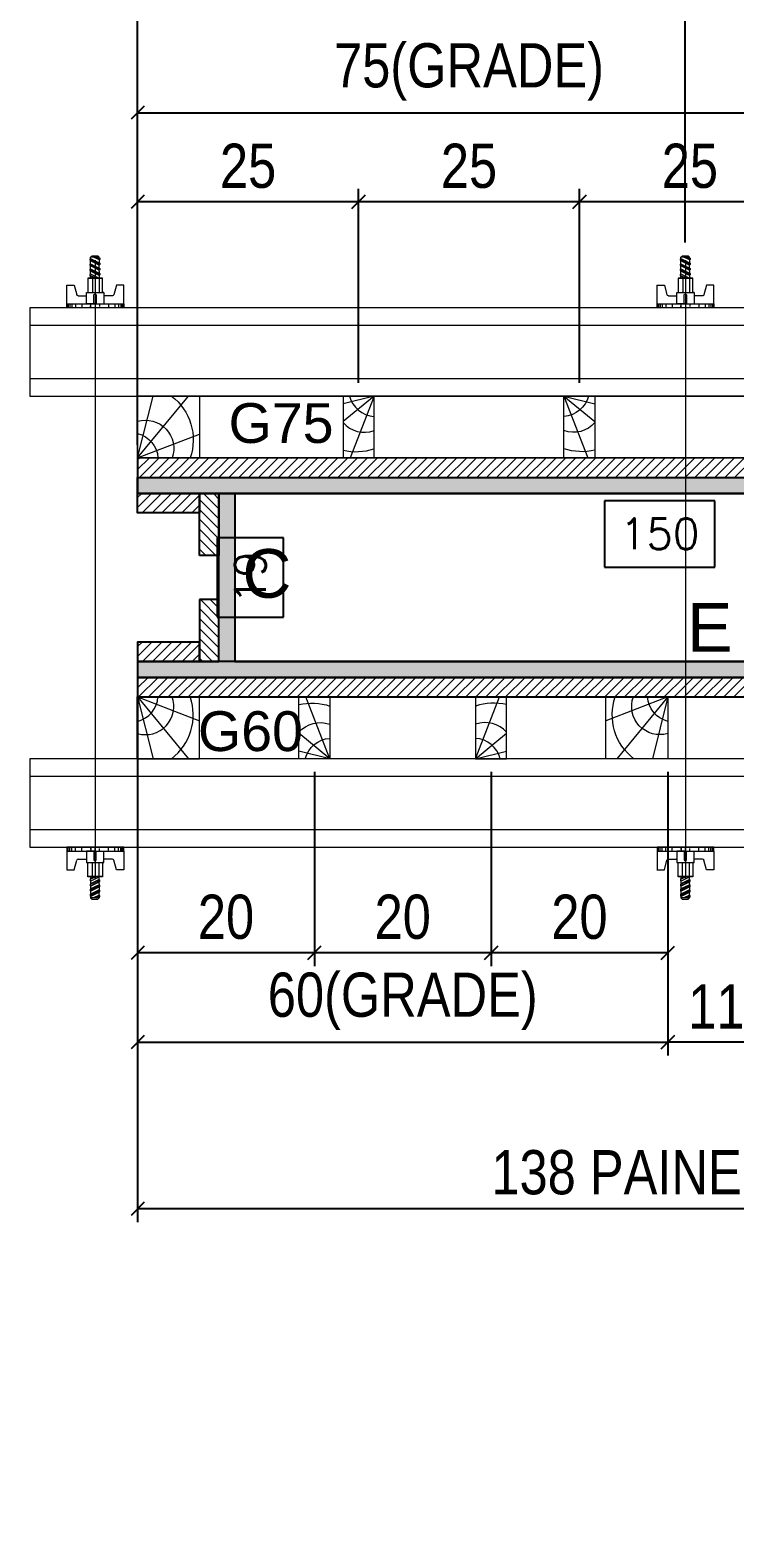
# Model space of a CAD drawing. Header units: millimetres. Extents: x 1945 to 8225, y 304 to 15137.
# Drawn here: x 3898.7 to 4058, y 8881.5 to 9220.9 of the extents above; entities that cross this region are included whole.
import ezdxf
from ezdxf.enums import TextEntityAlignment as Align

# ---------------------------------------------------------------- set-up
doc = ezdxf.new("R2010")
doc.units = ezdxf.units.MM
for name, color, linetype, lineweight in [('CONCRETO', 251, 'Continuous', 25), ('Hachura', 251, 'Continuous', 9), ('Madeira', 126, 'Continuous', 18), ('Perfil Metálico', 224, 'Continuous', 18)]:
    doc.layers.add(name, color=color, linetype=linetype, lineweight=lineweight)
for name, color, linetype in [('COTA', 241, 'Continuous'), ('MEIO_PONT', 93, 'Continuous'), ('Painéis', 200, 'Continuous'), ('SARRAFO', 251, 'Continuous'), ('TEXTO_GERAL', 7, 'Continuous')]:
    doc.layers.add(name, color=color, linetype=linetype)
doc.styles.add('ARIAL', font='arial.ttf')
doc.styles.add('COTA TECNICA 2X', font='techl___.ttf', dxfattribs={"height": 10})
doc.styles.add('ROMANS', font='romans.shx')
doc.styles.add('SANSSERIF', font='sas_____.pfb')
doc.dimstyles.new('Cota Seção interna', dxfattribs={"dimtxt": 7, "dimasz": 6, "dimexe": 0.18, "dimexo": 2, "dimgap": -4, "dimtad": 3, "dimdec": 1, "dimlfac": 0.5, "dimzin": 12, "dimdsep": 46, "dimtxsty": 'ROMANS', "dimblk": 'ARCHTICK', "dimcen": 0.09, "dimse1": 1, "dimse2": 1, "dimsd1": 1, "dimsd2": 1, "dimclrd": 180, "dimclre": 5, "dimclrt": 1, "dimadec": 0, "dimazin": 3, "dimtfac": 1, "dimtdec": 1, "dimtofl": 0, "dimtmove": 0, "dimatfit": 3, "dimldrblk": 'ARCHTICK', "dimfxl": 1, "dimtolj": 1, "dimtzin": 0, "dimarcsym": 0})
doc.dimstyles.new('SECAO PILAR', dxfattribs={"dimtxt": 10, "dimasz": 3, "dimexe": 3, "dimexo": 3, "dimgap": 3, "dimtad": 1, "dimdec": 1, "dimlfac": 0.5, "dimzin": 12, "dimdsep": 46, "dimtxsty": 'COTA TECNICA 2X', "dimblk1": 'OBLIQUE', "dimblk2": 'OBLIQUE', "dimsah": 1, "dimcen": 0.9, "dimclrd": 256, "dimclre": 256, "dimclrt": 256, "dimadec": 1, "dimazin": 3, "dimtfac": 1, "dimtdec": 1, "dimtmove": 0, "dimatfit": 3, "dimfxl": 1, "dimtolj": 1, "dimtzin": 12, "dimarcsym": 0})
pattern_1 = [(45, (13590.9936, 31236.3893), (-1.12253202, 1.12253202), [])]
pattern_2 = [(135, (-18442.7664, 17478.533), (-1.12253202, -1.12253202), [])]
pattern_3 = [(45, (13659.9936, 31244.3893), (-1.12253202, 1.12253202), [])]

# ---------------------------------------------------------------- blocks, each defined once
blk = doc.blocks.new('*D938')
at = {"layer": 'COTA', "color": 180, "lineweight": -2, "transparency": 16777216}
for p, q in [((3956.05, 9106), (3941.05, 9106)), ((3941.05, 9106), (3941.05, 9088)), ((3956.05, 9088), (3956.05, 9106)), ((3941.05, 9088), (3956.05, 9088))]:
    blk.add_line(p, q, dxfattribs=at)
at = {"layer": 'Defpoints', "color": 0, "transparency": 16777216}
for p in [(3945.05, 9116), (3960.05, 9116), (3945.05, 9078)]:
    blk.add_point(p, dxfattribs=at)
at = {"layer": 'COTA', "color": 1, "transparency": 16777216, "insert": (3948.55, 9097), "char_height": 7, "attachment_point": 5, "rotation": 90, "style": 'ROMANS'}
blk.add_mtext('\\A1;19', dxfattribs=at)
blk = doc.blocks.new('_ArchTick')
at = {"color": 0, "linetype": 'ByBlock', "const_width": 0.15}
blk.add_lwpolyline([(-0.5, -0.5), (0.5, 0.5)], dxfattribs=at)
blk = doc.blocks.new('C')
at = {"layer": 'Hachura', "color": 0}
for p, q in [((0, 3.22), (0, -3.22)), ((0.45, 3.22), (0, 3.22)), ((0.46, 3.16), (0, 3.16)), ((0.46, 3.05), (0, 3.05)), ((0.46, 2.88), (0, 2.88)), ((0, 2.75), (0, -1.16)), ((0.46, 2.65), (0, 2.65)), ((0.46, 2.23), (0, 2.23)), ((0.45, -3.23), (0.45, 3.22)), ((0.45, 3.22), (2.58, 3.22)), ((1.35, 1.94), (1.35, 0.96)), ((2.58, 2.39), (1.47, 2.09)), ((2.58, 3.22), (2.58, 2.39)), ((0.46, 1.51), (0, 1.51)), ((0.39, 0.49), (0.17, 0.49)), ((1.74, 0.97), (0.45, 0.97)), ((1.45, 0.1), (0.45, 0.1)), ((1.74, -0.97), (1.74, 0.97)), ((1.74, 0.97), (1.74, 0.84)), ((1.74, 0.97), (1.74, 0.84)), ((1.74, 0.84), (3.35, 0.84)), ((3.35, 0.45), (1.74, 0.45)), ((3.32, 0.84), (3.32, -0.84)), ((3.35, 0.84), (3.35, -0.84)), ((3.68, 0.45), (3.35, 0.45)), ((3.84, -0.52), (3.35, 0.45)), ((3.35, 0.06), (3.67, -0.57)), ((3.68, 0.45), (4.16, -0.52)), ((3.72, 0.5), (4.25, -0.57)), ((4.37, -0.55), (3.83, 0.53)), ((4.15, 0.45), (3.93, 0.45)), ((4.42, -0.52), (3.93, 0.45)), ((4.15, 0.45), (4.26, 0.45)), ((4.26, 0.45), (4.74, -0.52)), ((4.3, 0.5), (4.83, -0.57)), ((4.95, -0.55), (4.41, 0.53)), ((4.51, 0.45), (4.84, 0.45)), ((5, -0.52), (4.51, 0.45)), ((4.84, 0.45), (5.32, -0.52)), ((4.88, 0.5), (5.41, -0.57)), ((5.53, -0.55), (4.99, 0.53)), ((5.58, -0.52), (5.09, 0.45)), ((5.42, 0.45), (5.09, 0.45)), ((5.58, -0.52), (5.09, 0.45)), ((5.42, 0.45), (5.74, -0.19)), ((5.46, 0.5), (5.74, -0.07)), ((5.74, 0.19), (5.57, 0.53)), ((5.74, 0.32), (5.68, 0.45)), ((5.68, 0.45), (5.74, 0.45)), ((5.74, 0.45), (5.9, 0.29)), ((5.74, 0.45), (5.74, -0.52)), ((5.9, -0.36), (5.9, 0.29)), ((0.45, 0), (0, 0)), ((0.46, -1.52), (0, -1.52)), ((0.08, -0.48), (0.29, -0.48)), ((0.29, -0.48), (0.4, -0.48)), ((0.45, 0), (0.45, -0.97)), ((0.45, -0.16), (1.45, -0.16)), ((0.45, -0.65), (0.45, -0.32)), ((0.45, -3.23), (0.45, -0.65)), ((0.45, -0.97), (1.74, -0.97)), ((1.35, -1.94), (1.35, -0.97)), ((3.35, -0.32), (1.74, -0.32)), ((3.35, -0.84), (1.74, -0.84)), ((3.35, -0.07), (3.58, -0.52)), ((3.35, -0.52), (3.58, -0.52)), ((3.84, -0.52), (4.16, -0.52)), ((4.42, -0.52), (4.74, -0.52)), ((4.63, -0.52), (4.74, -0.52)), ((5, -0.52), (5.32, -0.52)), ((5.58, -0.52), (5.74, -0.52)), ((5.74, -0.52), (5.9, -0.36)), ((5.74, -0.52), (5.74, -0.52)), ((0.46, -2.23), (0, -2.23)), ((0.46, -2.65), (0, -2.65)), ((0.46, -2.88), (0, -2.88)), ((0.46, -3.05), (0, -3.05)), ((0.46, -3.16), (0, -3.16)), ((0, -3.22), (2.57, -3.22)), ((2.58, -2.39), (1.47, -2.1)), ((2.58, -3.23), (2.58, -2.39))]:
    blk.add_line(p, q, dxfattribs=at)
for centre, radius, start, end in [((1.52, 1.94), 0.161, 104.7436, 180), ((1.44, -0.03), 0.129, 272.695, 87.305), ((3.81, 0.39), 0.143, 25.5688, 154.4312), ((4.39, 0.39), 0.143, 25.5688, 154.4312), ((4.97, 0.39), 0.143, 25.5688, 154.4312), ((5.55, 0.39), 0.143, 25.5688, 154.4312), ((0.17, -0.37), 0.174, 221.744, 317.8592), ((3.71, -0.4), 0.174, 222.1408, 318.256), ((4.29, -0.4), 0.174, 222.1408, 318.256), ((4.87, -0.4), 0.174, 222.1408, 318.256), ((5.45, -0.4), 0.174, 222.1408, 318.256), ((5.61, -0.4), 0.174, 317.8592, 318.256), ((1.52, -1.94), 0.161, 180, 255.2564)]:
    blk.add_arc(centre, radius, start, end, dxfattribs=at)
blk = doc.blocks.new('_Oblique')
at = {"color": 0, "linetype": 'ByBlock', "lineweight": -2}
blk.add_line((-0.5, -0.5), (0.5, 0.5), dxfattribs=at)
blk = doc.blocks.new('*D940')
at = {"layer": 'COTA', "lineweight": -2, "transparency": 16777216}
for p, q in [((3923.05, 9127.04), (3923.05, 9274.4)), ((4245.05, 9127), (4245.05, 9274.4)), ((3923.05, 9271.4), (4245.05, 9271.4))]:
    blk.add_line(p, q, dxfattribs=at)
at = {"layer": 'Defpoints', "color": 0, "transparency": 16777216}
for p in [(4245.05, 9271.4), (3923.05, 9124.04), (4245.05, 9124)]:
    blk.add_point(p, dxfattribs=at)
at = {"layer": 'COTA', "lineweight": -2, "transparency": 16777216, "xscale": 3, "yscale": 3, "zscale": 3, "rotation": 180}
blk.add_blockref('_Oblique', (3923.05, 9271.4), dxfattribs=at)
at = {"layer": 'COTA', "lineweight": -2, "transparency": 16777216, "xscale": 3, "yscale": 3, "zscale": 3}
blk.add_blockref('_Oblique', (4245.05, 9271.4), dxfattribs=at)
at = {"layer": 'COTA', "transparency": 16777216, "insert": (4084.05, 9279.51), "char_height": 10, "attachment_point": 5, "style": 'COTA TECNICA 2X'}
blk.add_mtext('\\A1;161 PAINEL', dxfattribs=at)
blk = doc.blocks.new('*D941')
at = {"layer": 'COTA', "lineweight": -2, "transparency": 16777216}
for p, q in [((3923.05, 9075), (3923.05, 8951.13)), ((4199.05, 9075), (4199.05, 8951.13)), ((4199.05, 8954.13), (3923.05, 8954.13))]:
    blk.add_line(p, q, dxfattribs=at)
at = {"layer": 'Defpoints', "color": 0, "transparency": 16777216}
for p in [(3923.05, 9078), (4199.05, 9078), (3923.05, 8954.13)]:
    blk.add_point(p, dxfattribs=at)
at = {"layer": 'COTA', "lineweight": -2, "transparency": 16777216, "xscale": 3, "yscale": 3, "zscale": 3, "rotation": 180}
blk.add_blockref('_Oblique', (3923.05, 8954.13), dxfattribs=at)
at = {"layer": 'COTA', "lineweight": -2, "transparency": 16777216, "xscale": 3, "yscale": 3, "zscale": 3}
blk.add_blockref('_Oblique', (4199.05, 8954.13), dxfattribs=at)
at = {"layer": 'COTA', "transparency": 16777216, "insert": (4034.63, 8962.37), "char_height": 10, "attachment_point": 5, "style": 'COTA TECNICA 2X'}
blk.add_mtext('\\A1;138 PAINEL', dxfattribs=at)
blk = doc.blocks.new('*D946')
at = {"layer": 'COTA', "color": 180, "lineweight": -2, "transparency": 16777216}
for p, q in [((4053.7, 9114.37), (4028.7, 9114.37)), ((4028.7, 9114.37), (4028.7, 9099.37)), ((4053.7, 9099.37), (4053.7, 9114.37)), ((4028.7, 9099.37), (4053.7, 9099.37))]:
    blk.add_line(p, q, dxfattribs=at)
at = {"layer": 'Defpoints', "color": 0, "transparency": 16777216}
for p in [(3945.05, 9116), (4245.05, 9116), (4245.05, 9095.37)]:
    blk.add_point(p, dxfattribs=at)
at = {"layer": 'COTA', "color": 1, "transparency": 16777216, "insert": (4041.2, 9106.87), "char_height": 7, "attachment_point": 5, "style": 'ROMANS'}
blk.add_mtext('\\A1;150', dxfattribs=at)
blk = doc.blocks.new('*D954')
at = {"layer": 'COTA', "lineweight": -2, "transparency": 16777216}
for p, q in [((3923.05, 9127.04), (3923.05, 9240.87)), ((4046.99, 9172.8), (4046.99, 9240.87)), ((3923.05, 9237.87), (4046.99, 9237.87))]:
    blk.add_line(p, q, dxfattribs=at)
at = {"layer": 'Defpoints', "color": 0, "transparency": 16777216}
for p in [(4046.99, 9237.87), (4046.99, 9169.8), (3923.05, 9124.04)]:
    blk.add_point(p, dxfattribs=at)
at = {"layer": 'COTA', "lineweight": -2, "transparency": 16777216, "xscale": 3, "yscale": 3, "zscale": 3, "rotation": 180}
blk.add_blockref('_Oblique', (3923.05, 9237.87), dxfattribs=at)
at = {"layer": 'COTA', "lineweight": -2, "transparency": 16777216, "xscale": 3, "yscale": 3, "zscale": 3}
blk.add_blockref('_Oblique', (4046.99, 9237.87), dxfattribs=at)
at = {"layer": 'COTA', "transparency": 16777216, "insert": (3985.02, 9245.97), "char_height": 10, "attachment_point": 5, "style": 'COTA TECNICA 2X'}
blk.add_mtext('\\A1;62', dxfattribs=at)
blk = doc.blocks.new('*D955')
at = {"layer": 'COTA', "lineweight": -2, "transparency": 16777216}
for p, q in [((4046.99, 9172.8), (4046.99, 9240.87)), ((4160.99, 9172.8), (4160.99, 9240.87)), ((4046.99, 9237.87), (4160.99, 9237.87))]:
    blk.add_line(p, q, dxfattribs=at)
at = {"layer": 'Defpoints', "color": 0, "transparency": 16777216}
for p in [(4160.99, 9237.87), (4046.99, 9169.8), (4160.99, 9169.8)]:
    blk.add_point(p, dxfattribs=at)
at = {"layer": 'COTA', "lineweight": -2, "transparency": 16777216, "xscale": 3, "yscale": 3, "zscale": 3, "rotation": 180}
blk.add_blockref('_Oblique', (4046.99, 9237.87), dxfattribs=at)
at = {"layer": 'COTA', "lineweight": -2, "transparency": 16777216, "xscale": 3, "yscale": 3, "zscale": 3}
blk.add_blockref('_Oblique', (4160.99, 9237.87), dxfattribs=at)
at = {"layer": 'COTA', "transparency": 16777216, "insert": (4103.99, 9245.98), "char_height": 10, "attachment_point": 5, "style": 'COTA TECNICA 2X'}
blk.add_mtext('\\A1;57', dxfattribs=at)
blk = doc.blocks.new('*D957')
at = {"layer": 'COTA', "color": 180, "lineweight": -2, "transparency": 16777216}
for p, q in [((4104.01, 9097), (4081.01, 9097)), ((4081.01, 9097), (4081.01, 9082)), ((4104.01, 9082), (4104.01, 9097)), ((4081.01, 9082), (4104.01, 9082))]:
    blk.add_line(p, q, dxfattribs=at)
at = {"layer": 'Defpoints', "color": 0, "transparency": 16777216}
for p in [(3945.05, 9078), (3945.05, 9078), (4207.05, 9078)]:
    blk.add_point(p, dxfattribs=at)
at = {"layer": 'COTA', "color": 1, "transparency": 16777216, "insert": (4092.51, 9089.5), "char_height": 7, "attachment_point": 5, "style": 'ROMANS'}
blk.add_mtext('\\A1;131', dxfattribs=at)
blk = doc.blocks.new('PONTALETE')
at = {"layer": 'Madeira'}
for q in [(2.71, 7), (7, 5.76), (7, 1.74)]:
    blk.add_line((0, 0), q, dxfattribs=at)
blk.add_lwpolyline([(0, 0), (7, 0), (7, 7), (0, 7)], close=True, dxfattribs=at)
for centre, radius, start, end in [((2.04, 0.06), 6.23, 37.2818, 109.0913), ((1.09, 0.9), 3.19, 343.603, 109.9847), ((-0.21, -0.78), 3.09, 14.6322, 86.0383)]:
    blk.add_arc(centre, radius, start, end, dxfattribs=at)
blk = doc.blocks.new('MEIO PONTALETE')
at = {"layer": 'Madeira'}
for q in [(2.71, 7), (3.5, 2.88), (3.5, 0.87)]:
    blk.add_line((0, 0), q, dxfattribs=at)
blk.add_lwpolyline([(0, 0), (3.5, 0), (3.5, 7), (0, 7)], close=True, dxfattribs=at)
for centre, radius, start, end in [((2.04, 0.06), 6.23, 76.4499, 109.0913), ((1.09, 0.9), 3.19, 40.9063, 109.9847), ((-0.21, -0.78), 3.09, 14.6322, 86.0383)]:
    blk.add_arc(centre, radius, start, end, dxfattribs=at)
blk = doc.blocks.new('*D977')
at = {"layer": 'COTA', "lineweight": -2, "transparency": 16777216}
for p, q in [((4023.05, 9141.04), (4023.05, 9184.97)), ((4073.05, 9141.04), (4073.05, 9184.97)), ((4073.05, 9181.97), (4023.05, 9181.97))]:
    blk.add_line(p, q, dxfattribs=at)
at = {"layer": 'Defpoints', "color": 0, "transparency": 16777216}
for p in [(4023.05, 9181.97), (4023.05, 9138.04), (4073.05, 9138.04)]:
    blk.add_point(p, dxfattribs=at)
at = {"layer": 'COTA', "lineweight": -2, "transparency": 16777216, "xscale": 3, "yscale": 3, "zscale": 3, "rotation": 180}
blk.add_blockref('_Oblique', (4023.05, 9181.97), dxfattribs=at)
at = {"layer": 'COTA', "lineweight": -2, "transparency": 16777216, "xscale": 3, "yscale": 3, "zscale": 3}
blk.add_blockref('_Oblique', (4073.05, 9181.97), dxfattribs=at)
at = {"layer": 'COTA', "transparency": 16777216, "insert": (4048.05, 9190.08), "char_height": 10, "attachment_point": 5, "style": 'COTA TECNICA 2X'}
blk.add_mtext('\\A1;25', dxfattribs=at)
blk = doc.blocks.new('*D978')
at = {"layer": 'COTA', "lineweight": -2, "transparency": 16777216}
for p, q in [((3973.05, 9141.04), (3973.05, 9184.97)), ((4023.05, 9141.04), (4023.05, 9184.97)), ((4023.05, 9181.97), (3973.05, 9181.97))]:
    blk.add_line(p, q, dxfattribs=at)
at = {"layer": 'Defpoints', "color": 0, "transparency": 16777216}
for p in [(3973.05, 9181.97), (3973.05, 9138.04), (4023.05, 9138.04)]:
    blk.add_point(p, dxfattribs=at)
at = {"layer": 'COTA', "lineweight": -2, "transparency": 16777216, "xscale": 3, "yscale": 3, "zscale": 3, "rotation": 180}
blk.add_blockref('_Oblique', (3973.05, 9181.97), dxfattribs=at)
at = {"layer": 'COTA', "lineweight": -2, "transparency": 16777216, "xscale": 3, "yscale": 3, "zscale": 3}
blk.add_blockref('_Oblique', (4023.05, 9181.97), dxfattribs=at)
at = {"layer": 'COTA', "transparency": 16777216, "insert": (3998.05, 9190.08), "char_height": 10, "attachment_point": 5, "style": 'COTA TECNICA 2X'}
blk.add_mtext('\\A1;25', dxfattribs=at)
blk = doc.blocks.new('*D979')
at = {"layer": 'COTA', "lineweight": -2, "transparency": 16777216}
for p, q in [((3923.05, 9141.04), (3923.05, 9184.97)), ((3973.05, 9141.04), (3973.05, 9184.97)), ((3973.05, 9181.97), (3923.05, 9181.97))]:
    blk.add_line(p, q, dxfattribs=at)
at = {"layer": 'Defpoints', "color": 0, "transparency": 16777216}
for p in [(3923.05, 9181.97), (3923.05, 9138.04), (3973.05, 9138.04)]:
    blk.add_point(p, dxfattribs=at)
at = {"layer": 'COTA', "lineweight": -2, "transparency": 16777216, "xscale": 3, "yscale": 3, "zscale": 3, "rotation": 180}
blk.add_blockref('_Oblique', (3923.05, 9181.97), dxfattribs=at)
at = {"layer": 'COTA', "lineweight": -2, "transparency": 16777216, "xscale": 3, "yscale": 3, "zscale": 3}
blk.add_blockref('_Oblique', (3973.05, 9181.97), dxfattribs=at)
at = {"layer": 'COTA', "transparency": 16777216, "insert": (3948.05, 9190.08), "char_height": 10, "attachment_point": 5, "style": 'COTA TECNICA 2X'}
blk.add_mtext('\\A1;25', dxfattribs=at)
blk = doc.blocks.new('*D980')
at = {"layer": 'COTA', "lineweight": -2, "transparency": 16777216}
for p, q in [((3923.05, 9141.04), (3923.05, 9205.16)), ((4073.05, 9141.01), (4073.05, 9205.16)), ((3923.05, 9202.16), (4073.05, 9202.16))]:
    blk.add_line(p, q, dxfattribs=at)
at = {"layer": 'Defpoints', "color": 0, "transparency": 16777216}
for p in [(4073.05, 9202.16), (3923.05, 9138.04), (4073.05, 9138.01)]:
    blk.add_point(p, dxfattribs=at)
at = {"layer": 'COTA', "lineweight": -2, "transparency": 16777216, "xscale": 3, "yscale": 3, "zscale": 3, "rotation": 180}
blk.add_blockref('_Oblique', (3923.05, 9202.16), dxfattribs=at)
at = {"layer": 'COTA', "lineweight": -2, "transparency": 16777216, "xscale": 3, "yscale": 3, "zscale": 3}
blk.add_blockref('_Oblique', (4073.05, 9202.16), dxfattribs=at)
at = {"layer": 'COTA', "transparency": 16777216, "insert": (3998.05, 9211.38), "char_height": 10, "attachment_point": 5, "style": 'COTA TECNICA 2X'}
blk.add_mtext('\\A1;75(GRADE)', dxfattribs=at)
blk = doc.blocks.new('*D985')
at = {"layer": 'COTA', "lineweight": -2, "transparency": 16777216}
for p, q in [((4003.05, 9053), (4003.05, 9009.07)), ((4043.05, 9053), (4043.05, 9009.07)), ((4043.05, 9012.07), (4003.05, 9012.07))]:
    blk.add_line(p, q, dxfattribs=at)
at = {"layer": 'Defpoints', "color": 0, "transparency": 16777216}
for p in [(4003.05, 9056), (4043.05, 9056), (4003.05, 9012.07)]:
    blk.add_point(p, dxfattribs=at)
at = {"layer": 'COTA', "lineweight": -2, "transparency": 16777216, "xscale": 3, "yscale": 3, "zscale": 3, "rotation": 180}
blk.add_blockref('_Oblique', (4003.05, 9012.07), dxfattribs=at)
at = {"layer": 'COTA', "lineweight": -2, "transparency": 16777216, "xscale": 3, "yscale": 3, "zscale": 3}
blk.add_blockref('_Oblique', (4043.05, 9012.07), dxfattribs=at)
at = {"layer": 'COTA', "transparency": 16777216, "insert": (4023.05, 9020.17), "char_height": 10, "attachment_point": 5, "style": 'COTA TECNICA 2X'}
blk.add_mtext('\\A1;20', dxfattribs=at)
blk = doc.blocks.new('*D986')
at = {"layer": 'COTA', "lineweight": -2, "transparency": 16777216}
for p, q in [((3963.05, 9053), (3963.05, 9009.07)), ((4003.05, 9053), (4003.05, 9009.07)), ((4003.05, 9012.07), (3963.05, 9012.07))]:
    blk.add_line(p, q, dxfattribs=at)
at = {"layer": 'Defpoints', "color": 0, "transparency": 16777216}
for p in [(3963.05, 9056), (4003.05, 9056), (3963.05, 9012.07)]:
    blk.add_point(p, dxfattribs=at)
at = {"layer": 'COTA', "lineweight": -2, "transparency": 16777216, "xscale": 3, "yscale": 3, "zscale": 3, "rotation": 180}
blk.add_blockref('_Oblique', (3963.05, 9012.07), dxfattribs=at)
at = {"layer": 'COTA', "lineweight": -2, "transparency": 16777216, "xscale": 3, "yscale": 3, "zscale": 3}
blk.add_blockref('_Oblique', (4003.05, 9012.07), dxfattribs=at)
at = {"layer": 'COTA', "transparency": 16777216, "insert": (3983.05, 9020.17), "char_height": 10, "attachment_point": 5, "style": 'COTA TECNICA 2X'}
blk.add_mtext('\\A1;20', dxfattribs=at)
blk = doc.blocks.new('*D987')
at = {"layer": 'COTA', "lineweight": -2, "transparency": 16777216}
for p, q in [((3923.05, 9053), (3923.05, 9009.07)), ((3963.05, 9053), (3963.05, 9009.07)), ((3963.05, 9012.07), (3923.05, 9012.07))]:
    blk.add_line(p, q, dxfattribs=at)
at = {"layer": 'Defpoints', "color": 0, "transparency": 16777216}
for p in [(3923.05, 9056), (3963.05, 9056), (3923.05, 9012.07)]:
    blk.add_point(p, dxfattribs=at)
at = {"layer": 'COTA', "lineweight": -2, "transparency": 16777216, "xscale": 3, "yscale": 3, "zscale": 3, "rotation": 180}
blk.add_blockref('_Oblique', (3923.05, 9012.07), dxfattribs=at)
at = {"layer": 'COTA', "lineweight": -2, "transparency": 16777216, "xscale": 3, "yscale": 3, "zscale": 3}
blk.add_blockref('_Oblique', (3963.05, 9012.07), dxfattribs=at)
at = {"layer": 'COTA', "transparency": 16777216, "insert": (3943.05, 9020.17), "char_height": 10, "attachment_point": 5, "style": 'COTA TECNICA 2X'}
blk.add_mtext('\\A1;20', dxfattribs=at)
blk = doc.blocks.new('*D988')
at = {"layer": 'COTA', "lineweight": -2, "transparency": 16777216}
for p, q in [((3923.05, 9053), (3923.05, 8988.88)), ((4043.05, 9053.03), (4043.05, 8988.88)), ((3923.05, 8991.88), (4043.05, 8991.88))]:
    blk.add_line(p, q, dxfattribs=at)
at = {"layer": 'Defpoints', "color": 0, "transparency": 16777216}
for p in [(3923.05, 9056), (4043.05, 9056.03), (4043.05, 8991.88)]:
    blk.add_point(p, dxfattribs=at)
at = {"layer": 'COTA', "lineweight": -2, "transparency": 16777216, "xscale": 3, "yscale": 3, "zscale": 3, "rotation": 180}
blk.add_blockref('_Oblique', (3923.05, 8991.88), dxfattribs=at)
at = {"layer": 'COTA', "lineweight": -2, "transparency": 16777216, "xscale": 3, "yscale": 3, "zscale": 3}
blk.add_blockref('_Oblique', (4043.05, 8991.88), dxfattribs=at)
at = {"layer": 'COTA', "transparency": 16777216, "insert": (3983.05, 9001.1), "char_height": 10, "attachment_point": 5, "style": 'COTA TECNICA 2X'}
blk.add_mtext('\\A1;60(GRADE)', dxfattribs=at)
blk = doc.blocks.new('*D1621')
at = {"layer": 'COTA', "lineweight": -2, "transparency": 16777216}
for p, q in [((4043.05, 9053.03), (4043.05, 8988.88)), ((4065.04, 9052.98), (4065.04, 8988.88)), ((4065.04, 8991.88), (4043.05, 8991.88))]:
    blk.add_line(p, q, dxfattribs=at)
at = {"layer": 'Defpoints', "color": 0, "transparency": 16777216}
for p in [(4043.05, 9056.03), (4065.04, 9055.98), (4043.05, 8991.88)]:
    blk.add_point(p, dxfattribs=at)
at = {"layer": 'COTA', "lineweight": -2, "transparency": 16777216, "xscale": 3, "yscale": 3, "zscale": 3, "rotation": 180}
blk.add_blockref('_Oblique', (4043.05, 8991.88), dxfattribs=at)
at = {"layer": 'COTA', "lineweight": -2, "transparency": 16777216, "xscale": 3, "yscale": 3, "zscale": 3}
blk.add_blockref('_Oblique', (4065.04, 8991.88), dxfattribs=at)
at = {"layer": 'COTA', "transparency": 16777216, "insert": (4054.05, 8999.94), "char_height": 10, "attachment_point": 5, "style": 'COTA TECNICA 2X'}
blk.add_mtext('\\A1;11', dxfattribs=at)

msp = doc.modelspace()

# ---------------------------------------------------------------- hatches: boundary and pattern name
at = {"layer": 'Hachura'}
h = msp.add_hatch(dxfattribs=at)
h.set_pattern_fill('ANSI31', color=256, scale=0.5, angle=360, style=0)
h.set_pattern_definition(pattern_3)
h.paths.add_polyline_path([(3923.05, 9119.6), (3923.05, 9124), (4245.05, 9124), (4245.05, 9119.6)])
h = msp.add_hatch(color=256, dxfattribs=at)
h.dxf.hatch_style = 1
h.paths.add_polyline_path([(3923.05, 9116), (3923.05, 9119.6), (4245.05, 9119.6), (4245.05, 9116)])
h = msp.add_hatch(dxfattribs=at)
h.set_pattern_fill('ANSI31', color=256, scale=0.5, angle=360, style=0)
h.set_pattern_definition(pattern_1)
h.paths.add_polyline_path([(3937.05, 9111.6), (3937.05, 9116), (3923.05, 9116), (3923.05, 9111.6)])
h = msp.add_hatch(dxfattribs=at)
h.set_pattern_fill('ANSI31', color=256, scale=0.5, angle=450, style=0)
h.set_pattern_definition(pattern_2)
h.paths.add_polyline_path([(3941.45, 9116), (3937.05, 9116), (3937.05, 9102), (3941.45, 9102)])
h = msp.add_hatch(color=256, dxfattribs=at)
h.dxf.hatch_style = 1
h.paths.add_polyline_path([(3941.45, 9116), (3945.05, 9116), (3945.05, 9078), (3941.45, 9078)])
h = msp.add_hatch(dxfattribs=at)
h.set_pattern_fill('ANSI31', color=256, scale=0.5, angle=450, style=0)
h.set_pattern_definition(pattern_2)
h.paths.add_polyline_path([(3941.45, 9078), (3937.05, 9078), (3937.05, 9092), (3941.45, 9092)])
h = msp.add_hatch(dxfattribs=at)
h.set_pattern_fill('ANSI31', color=256, scale=0.5, angle=360, style=0)
h.set_pattern_definition(pattern_1)
h.paths.add_polyline_path([(3937.05, 9082.4), (3937.05, 9078), (3923.05, 9078), (3923.05, 9082.4)])
h = msp.add_hatch(color=256, dxfattribs=at)
h.dxf.hatch_style = 1
h.paths.add_polyline_path([(3923.05, 9074.4), (3923.05, 9078), (4199.05, 9078), (4199.05, 9074.4)])
h = msp.add_hatch(dxfattribs=at)
h.set_pattern_fill('ANSI31', color=256, scale=0.5, angle=360, style=0)
h.set_pattern_definition(pattern_3)
h.paths.add_polyline_path([(3923.05, 9070), (3923.05, 9074.4), (4199.05, 9074.4), (4199.05, 9070)])

# ---------------------------------------------------------------- linework, layer by layer
at = {"layer": 'CONCRETO', "color": 2}
msp.add_lwpolyline([(3945.05, 9116), (3945.05, 9078), (4207.05, 9078), (4207.05, 8656), (4245.05, 8656), (4245.05, 9116)], close=True, dxfattribs=at)
at = {"layer": 'Hachura'}
for p, q in [((3913.45, 9168.8), (3913.44, 9029)), ((4047.05, 9168.77), (4047.04, 9028.97))]:
    msp.add_line(p, q, dxfattribs=at)
at = {"layer": 'Madeira'}
for points in [[(4073.05, 9124.04), (4073.05, 9138.04), (3923.05, 9138.04), (3923.05, 9124.04)], [(4043.05, 9070), (4043.05, 9056), (3923.05, 9056), (3923.05, 9070)]]:
    msp.add_lwpolyline(points, close=True, dxfattribs=at)
at = {"layer": 'MEIO_PONT'}
msp.add_lwpolyline([(3923.05, 9056), (3923.05, 9070), (3923.05, 9070), (3923.05, 9056)], close=True, dxfattribs=at)
at = {"layer": 'Painéis'}
for points in [[(4245.05, 9116), (3923.05, 9116), (3923.05, 9119.6), (4245.05, 9119.6)], [(3941.45, 9116), (3945.05, 9116), (3945.05, 9078), (3941.45, 9078)], [(4199.05, 9078), (3923.05, 9078), (3923.05, 9074.4), (4199.05, 9074.4)]]:
    msp.add_lwpolyline(points, close=True, dxfattribs=at)
at = {"layer": 'Perfil Metálico'}
for points in [[(4292.96, 9138), (4292.96, 9158), (3898.68, 9158), (3898.68, 9138)], [(3898.68, 9154), (3898.68, 9142), (4292.96, 9142), (4292.96, 9154)], [(4185.05, 9036), (4185.05, 9056), (3898.68, 9056), (3898.68, 9036)], [(3898.68, 9052), (3898.68, 9040), (4185.05, 9040), (4185.05, 9052)]]:
    msp.add_lwpolyline(points, close=True, dxfattribs=at)
at = {"layer": 'SARRAFO'}
msp.add_line((4245.05, 9124), (3923.05, 9124.04), dxfattribs=at)
msp.add_lwpolyline([(3923.05, 9124.04), (3923.05, 9116), (4245.05, 9116), (4245.05, 9124)], dxfattribs=at)
for points in [[(3923.05, 9116), (3937.05, 9116), (3937.05, 9111.6), (3923.05, 9111.6)], [(3937.05, 9102), (3937.05, 9116), (3941.45, 9116), (3941.45, 9102)], [(3937.05, 9092), (3937.05, 9078), (3941.45, 9078), (3941.45, 9092)], [(3923.05, 9078), (3937.05, 9078), (3937.05, 9082.4), (3923.05, 9082.4)], [(4199.05, 9074.4), (3923.05, 9074.4), (3923.05, 9070), (4199.05, 9070)]]:
    msp.add_lwpolyline(points, close=True, dxfattribs=at)

# ---------------------------------------------------------------- block references
at = {"layer": 'Hachura', "linetype": 'Continuous', "yscale": 2, "zscale": 2, "rotation": 270}
for p, xscale in [((3913.45, 9158), -2), ((4047.06, 9158), -2), ((3913.45, 9036), 2), ((4047.05, 9036), 2)]:
    msp.add_blockref('C', p, dxfattribs=dict(at, xscale=xscale))
at = {"layer": 'MEIO_PONT'}
for name, p, xscale, yscale, zscale, rotation in [('PONTALETE', (3923.05, 9124.04), -2, 2, 2, 270.0000000000001), ('MEIO PONTALETE', (3976.55, 9138.04), 1.999999997962732, 1.999999997962732, 1.999999997962732, 180), ('MEIO PONTALETE', (4019.55, 9138.04), -1.999999997962732, 1.999999997962732, 1.999999997962732, 180), ('PONTALETE', (3923.05, 9070), 2, 2, 2, 269.9999999999999), ('PONTALETE', (4043.05, 9070), -2, 2, 2, 90)]:
    msp.add_blockref(name, p, dxfattribs=dict(at, xscale=xscale, yscale=yscale, zscale=zscale, rotation=rotation))
at = {"layer": 'MEIO_PONT', "yscale": 1.999999997962732, "zscale": 1.999999997962732}
for p, xscale in [((3966.55, 9056), -1.999999997962732), ((3999.55, 9056), 1.999999997962732)]:
    msp.add_blockref('MEIO PONTALETE', p, dxfattribs=dict(at, xscale=xscale))

# ---------------------------------------------------------------- texts
at = {"layer": 'TEXTO_GERAL', "color": 0, "linetype": 'Continuous', "style": 'SANSSERIF'}
for s, p in [('G75', (3943.63, 9131.94)), ('G60', (3936.71, 9062.23))]:
    msp.add_text(s, height=9, dxfattribs=at).set_placement(p, align=Align.MIDDLE_LEFT)
at = {"layer": 'TEXTO_GERAL', "style": 'ARIAL'}
for s, p in [('C', (3952.3, 9097.92)), ('E', (4052.55, 9085.7))]:
    msp.add_text(s, height=11, dxfattribs=at).set_placement(p, align=Align.MIDDLE_CENTER)

# ---------------------------------------------------------------- dimensions: what is measured, and where the dimension line sits
at = {"layer": 'COTA'}
dim = msp.add_linear_dim(base=(4245.05, 9271.4), p1=(3923.05, 9124.04), p2=(4245.05, 9124), text='<> PAINEL', dimstyle='SECAO PILAR', dxfattribs=at)
dim.commit()
dim.dimension.update_dxf_attribs({"geometry": '*D940', "text_midpoint": (4084.05, 9279.51)})
for base, p1, p2, picture, middle in [((4046.99, 9237.87), (3923.05, 9124.04), (4046.99, 9169.8), '*D954', (3985.02, 9245.97)), ((4160.99, 9237.87), (4046.99, 9169.8), (4160.99, 9169.8), '*D955', (4103.99, 9245.98)), ((3923.05, 9181.97), (3973.05, 9138.04), (3923.05, 9138.04), '*D979', (3948.05, 9190.08)), ((3973.05, 9181.97), (4023.05, 9138.04), (3973.05, 9138.04), '*D978', (3998.05, 9190.08)), ((4023.05, 9181.97), (4073.05, 9138.04), (4023.05, 9138.04), '*D977', (4048.05, 9190.08)), ((3923.05, 9012.07), (3963.05, 9056), (3923.05, 9056), '*D987', (3943.05, 9020.17)), ((3963.05, 9012.07), (4003.05, 9056), (3963.05, 9056), '*D986', (3983.05, 9020.17)), ((4003.05, 9012.07), (4043.05, 9056), (4003.05, 9056), '*D985', (4023.05, 9020.17)), ((4043.05, 8991.88), (4065.04, 9055.98), (4043.05, 9056.03), '*D1621', (4054.05, 8999.94))]:
    dim = msp.add_linear_dim(base=base, p1=p1, p2=p2, angle=180, dimstyle='SECAO PILAR', dxfattribs=at)
    dim.commit()
    dim.dimension.update_dxf_attribs({"geometry": picture, "text_midpoint": middle})
for base, p1, p2, picture, middle in [((4073.05, 9202.16), (3923.05, 9138.04), (4073.05, 9138.01), '*D980', (3998.05, 9211.38)), ((4043.05, 8991.88), (3923.05, 9056), (4043.05, 9056.03), '*D988', (3983.05, 9001.1))]:
    dim = msp.add_linear_dim(base=base, p1=p1, p2=p2, angle=180, text='<>(GRADE)', dimstyle='SECAO PILAR', dxfattribs=at)
    dim.commit()
    dim.dimension.update_dxf_attribs({"geometry": picture, "text_midpoint": middle})
for base, p1, p2, angle, picture, middle in [((3960.05, 9116), (3945.05, 9078), (3945.05, 9116), 90, '*D938', (3960.05, 9097)), ((4245.05, 9095.37), (3945.05, 9116), (4245.05, 9116), 180, '*D946', (4041.2, 9095.37)), ((3945.05, 9078), (4207.05, 9078), (3945.05, 9078), 180, '*D957', (4092.51, 9078))]:
    dim = msp.add_linear_dim(base=base, p1=p1, p2=p2, angle=angle, dimstyle='Cota Seção interna', dxfattribs=at)
    dim.commit()
    dim.dimension.update_dxf_attribs({"geometry": picture, "text_midpoint": middle, "dimtype": 160})
dim = msp.add_linear_dim(base=(3923.05, 8954.13), p1=(4199.05, 9078), p2=(3923.05, 9078), text='<> PAINEL', dimstyle='SECAO PILAR', dxfattribs=at)
dim.commit()
dim.dimension.update_dxf_attribs({"geometry": '*D941', "text_midpoint": (4034.63, 8954.13), "dimtype": 160})

doc.saveas('drawing.dxf')
